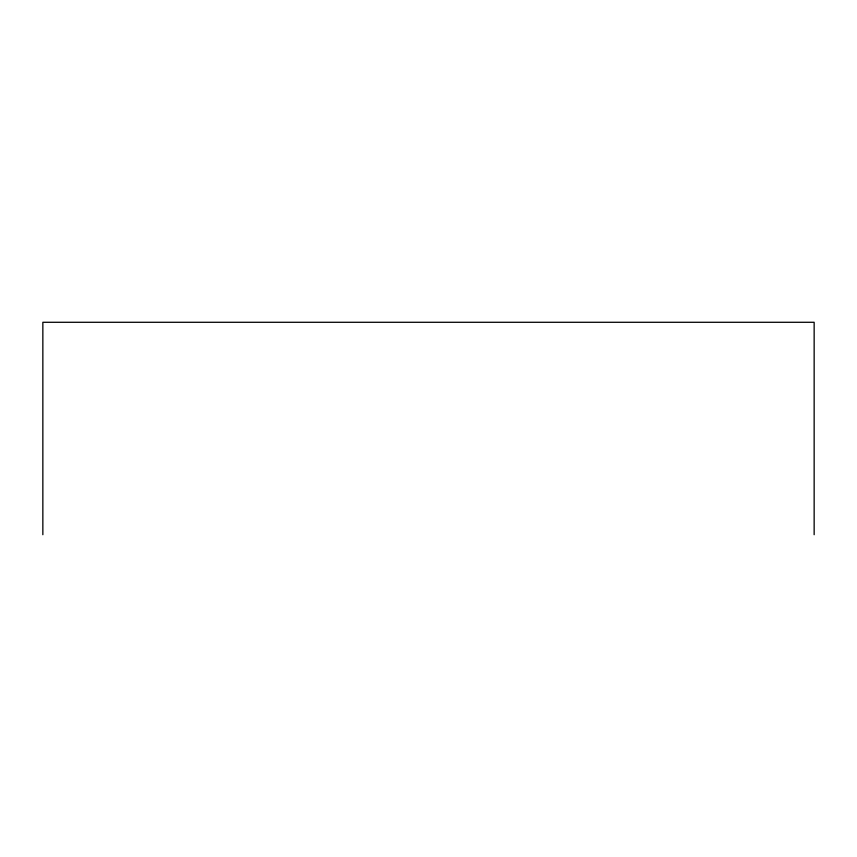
<?xml version="1.0" encoding="UTF-8"?>
<svg xmlns="http://www.w3.org/2000/svg" width="857" height="857" viewBox="0 0 857 857"><rect width="100%" height="100%" fill="white"/><g stroke="black" fill="none" stroke-linecap="round" stroke-linejoin="round"><path stroke-width="1.29" d="M814.15 534.714L814.15 322.286L42.85 322.286L42.85 534.714"/></g></svg>
